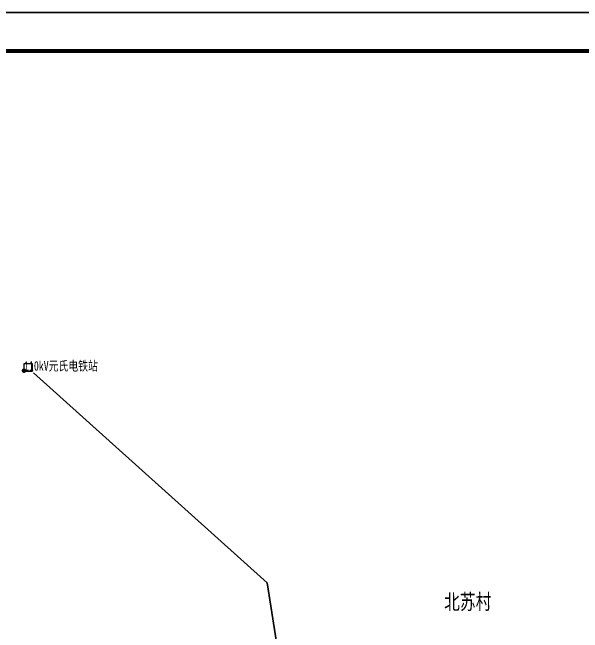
# Model space of a CAD drawing. Extents: x 536876 to 553676, y 4169885 to 4181765.
# Drawn here: x 547756 to 550716, y 4178546 to 4181765 of the extents above; entities that cross this region are included whole.
import ezdxf

# ---------------------------------------------------------------- set-up
doc = ezdxf.new("R2010")
doc.units = 0
doc.header["$MEASUREMENT"] = 0
doc.header["$XCLIPFRAME"] = 0
doc.layers.add('110kV线路', color=3, linetype='Continuous')
doc.layers.add('村庄', color=7, linetype='Continuous')
doc.layers.add('mainlayer', color=1, linetype='Continuous', lineweight=100)
doc.styles.add('st', font='', dxfattribs={"width": 0.75})
doc.styles.get('st').set_extended_font_data('SimSun')
picture_1 = doc.add_image_def('image1.png', size_in_pixel=(15133, 11883))

msp = doc.modelspace()

# ---------------------------------------------------------------- linework, layer by layer
at = {"color": 0}
msp.add_line((536876.4, 4181765.2), (553676.4, 4181765.2), dxfattribs=at)
at = {"color": 0, "const_width": 20}
msp.add_lwpolyline([(537876.4, 4181565.2), (553476.4, 4181565.2)], dxfattribs=at)
at = {"layer": '110kV线路', "linetype": 'Continuous', "lineweight": 0}
msp.add_lwpolyline([(547816.4, 4179942.8), (547857.8, 4179942.8), (547857.8, 4179900.6), (547816.4, 4179900.6)], close=True, dxfattribs=at)
at = {"layer": '110kV线路', "color": 3, "lineweight": -2}
msp.add_lwpolyline([(550442.2, 4175340), (550405.4, 4175615.3), (550313.7, 4176415.9), (549637.9, 4177619), (549217.1, 4177923.4), (549078.1, 4178804.5), (547865, 4179895)], dxfattribs=at)
at = {"layer": 'mainlayer', "color": 5}
msp.add_point((547816.4, 4179905.4), dxfattribs=at)

# ---------------------------------------------------------------- texts
at = {"layer": '110kV线路', "style": 'st', "width": 0.75}
msp.add_text('110kV元氏电铁站', height=50, dxfattribs=at).set_placement((547816.4, 4179905.4))
at = {"layer": '村庄', "color": 7, "insert": (549996.6, 4178745.1), "char_height": 80, "attachment_point": 1, "rotation": 0.5033, "style": 'st'}
msp.add_mtext('北苏村', dxfattribs=at)

# ---------------------------------------------------------------- pictures from other files: only their frames are drawn
at = {"color": 0}
image = msp.add_image(picture_1, insert=(537876.4, 4170487.3), size_in_units=(14297.7, 11077.9), dxfattribs=at)
image.set_boundary_path([(-0.5, -0.5), (-0.5, 4655.56), (-0.5, 7728.9), (-0.5, 10597.9), (-0.5, 10597.9), (3336, 10597.9), (7218.17, 10597.9), (8890.23, 10597.9), (12839.3, 10597.9), (15132.5, 10597.9), (15132.5, 8693.96), (15132.5, 6570.83), (15132.5, 4655.56), (15132.5, 2012.78), (15132.5, -0.5), (12389.52, -0.5), (9591.42, -0.5), (7566, -0.5), (5064.66, -0.5), (-0.5, -0.5)])
image.dxf.flags = 15

doc.saveas('drawing.dxf')
